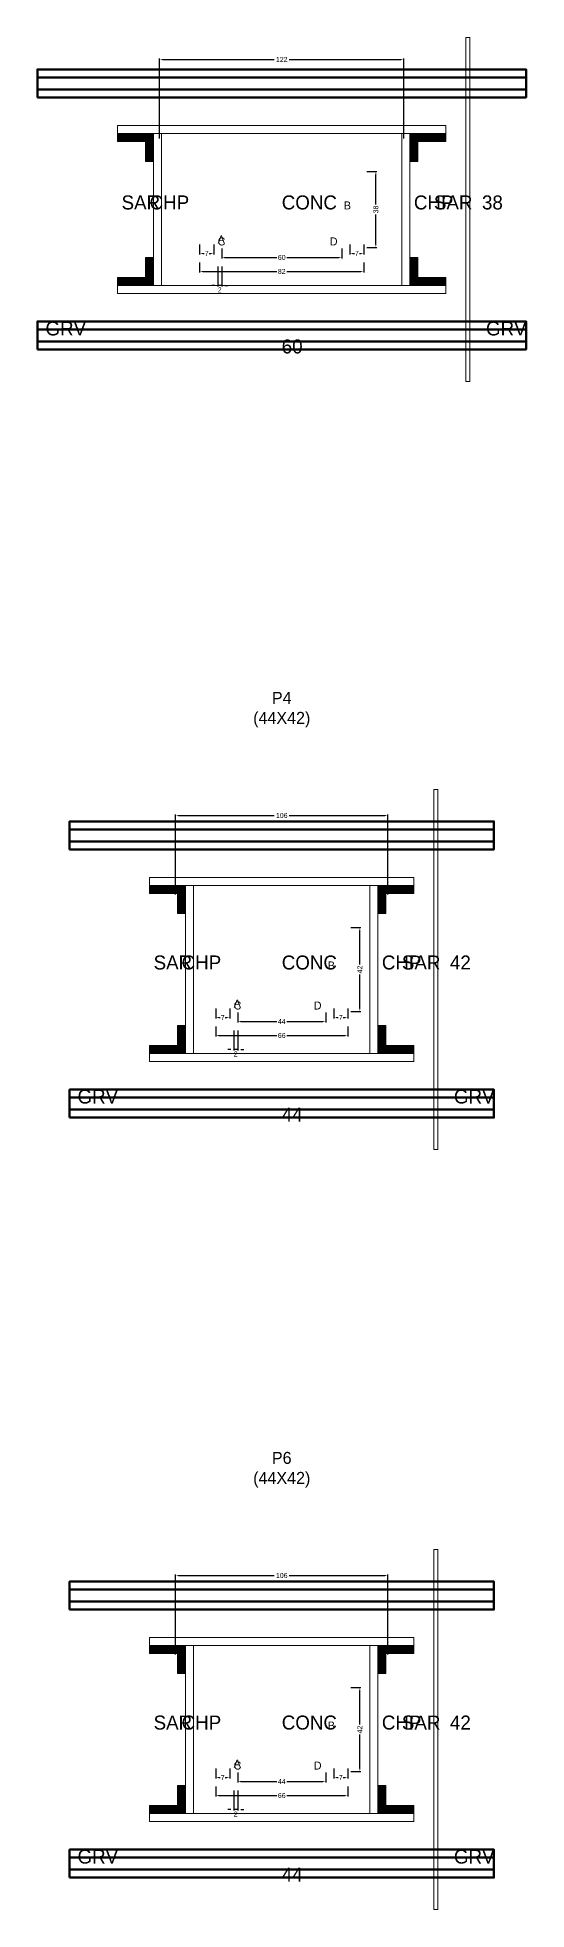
# Model space of a CAD drawing. Header units: centimetres. Extents: x -8500 to 4299, y -7226 to 295.
# Drawn here: x -122 to 122, y -1470 to -534 of the extents above; entities that cross this region are included whole.
import ezdxf

# ---------------------------------------------------------------- set-up
doc = ezdxf.new("R2010")
doc.units = ezdxf.units.CM
for name, color, linetype in [('COTA', 241, 'Continuous'), ('GRAVATA', 224, 'Continuous'), ('Hachura', 251, 'Continuous'), ('NOMENCLATURA', 7, 'Continuous'), ('SARRAFO', 251, 'Continuous'), ('Texto Seção', 7, 'Continuous')]:
    doc.layers.add(name, color=color, linetype=linetype)
doc.dimstyles.new('cotax2', dxfattribs={"dimtxt": 2.5, "dimasz": 1.5, "dimexe": 0.5, "dimexo": 0.5, "dimgap": 0.5, "dimtad": 1, "dimcen": 2.5, "dimazin": 3, "dimtfac": 1, "dimtmove": 0, "dimatfit": 3})

# ---------------------------------------------------------------- blocks, each defined once
blk = doc.blocks.new('_CLOSEDFILLED')
at = {"color": 0, "linetype": 'BYBLOCK'}
blk.add_solid([(-1, 0.16), (0, 0), (-1, -0.16)], dxfattribs=at)
blk = doc.blocks.new('*D82')
for p, q in [((-41, -646.5), (-41, -651.5)), ((-39.5, -651), (-2.5, -651)), ((2.5, -651), (39.5, -651)), ((41, -646.5), (41, -651.5))]:
    blk.add_line(p, q)
at = {"layer": 'Defpoints'}
for p in [(-41, -646), (-41, -651), (41, -646)]:
    blk.add_point(p, dxfattribs=at)
at = {"layer": 'COTA', "xscale": 1.5, "yscale": 1.5, "rotation": 180}
blk.add_blockref('_CLOSEDFILLED', (-41, -651), dxfattribs=at)
at = {"layer": 'COTA', "xscale": 1.5, "yscale": 1.5}
blk.add_blockref('_CLOSEDFILLED', (41, -651), dxfattribs=at)
at = {"layer": 'COTA', "insert": (0, -651), "char_height": 2.5, "attachment_point": 5}
blk.add_mtext('82', dxfattribs=at)
blk = doc.blocks.new('*D83')
for p, q in [((-30, -639.5), (-30, -644.5)), ((-28.5, -644), (-2.5, -644)), ((2.5, -644), (28.5, -644)), ((30, -639.5), (30, -644.5))]:
    blk.add_line(p, q)
at = {"layer": 'Defpoints'}
for p in [(-30, -639), (-30, -644), (30, -639)]:
    blk.add_point(p, dxfattribs=at)
at = {"layer": 'COTA', "xscale": 1.5, "yscale": 1.5, "rotation": 180}
blk.add_blockref('_CLOSEDFILLED', (-30, -644), dxfattribs=at)
at = {"layer": 'COTA', "xscale": 1.5, "yscale": 1.5}
blk.add_blockref('_CLOSEDFILLED', (30, -644), dxfattribs=at)
at = {"layer": 'COTA', "insert": (0, -644), "char_height": 2.5, "attachment_point": 5}
blk.add_mtext('60', dxfattribs=at)
blk = doc.blocks.new('*D84')
for p, q in [((42.5, -601), (47.5, -601)), ((47, -617.5), (47, -602.5)), ((47, -637.5), (47, -622.5)), ((42.5, -639), (47.5, -639))]:
    blk.add_line(p, q)
at = {"layer": 'Defpoints'}
for p in [(42, -601), (42, -639), (47, -639)]:
    blk.add_point(p, dxfattribs=at)
at = {"layer": 'COTA', "xscale": 1.5, "yscale": 1.5}
for p, rotation in [((47, -601), 90), ((47, -639), 270)]:
    blk.add_blockref('_CLOSEDFILLED', p, dxfattribs=dict(at, rotation=rotation))
at = {"layer": 'COTA', "insert": (47, -620), "char_height": 2.5, "attachment_point": 5, "rotation": 90}
blk.add_mtext('38', dxfattribs=at)
blk = doc.blocks.new('*D85')
for p, q in [((-41, -637.5), (-41, -642.5)), ((-39.5, -642), (-38.75, -642)), ((-36.25, -642), (-35.5, -642)), ((-34, -637.5), (-34, -642.5))]:
    blk.add_line(p, q)
at = {"layer": 'Defpoints'}
for p in [(-41, -637), (-41, -642), (-34, -637)]:
    blk.add_point(p, dxfattribs=at)
at = {"layer": 'COTA', "xscale": 1.5, "yscale": 1.5, "rotation": 180}
blk.add_blockref('_CLOSEDFILLED', (-41, -642), dxfattribs=at)
at = {"layer": 'COTA', "xscale": 1.5, "yscale": 1.5}
blk.add_blockref('_CLOSEDFILLED', (-34, -642), dxfattribs=at)
at = {"layer": 'COTA', "insert": (-37.5, -642), "char_height": 2.5, "attachment_point": 5}
blk.add_mtext('7', dxfattribs=at)
blk = doc.blocks.new('*D86')
for p, q in [((34, -637.5), (34, -642.5)), ((35.5, -642), (36.25, -642)), ((38.75, -642), (39.5, -642)), ((41, -637.5), (41, -642.5))]:
    blk.add_line(p, q)
at = {"layer": 'Defpoints'}
for p in [(34, -637), (34, -642), (41, -637)]:
    blk.add_point(p, dxfattribs=at)
at = {"layer": 'COTA', "xscale": 1.5, "yscale": 1.5, "rotation": 180}
blk.add_blockref('_CLOSEDFILLED', (34, -642), dxfattribs=at)
at = {"layer": 'COTA', "xscale": 1.5, "yscale": 1.5}
blk.add_blockref('_CLOSEDFILLED', (41, -642), dxfattribs=at)
at = {"layer": 'COTA', "insert": (37.5, -642), "char_height": 2.5, "attachment_point": 5}
blk.add_mtext('7', dxfattribs=at)
blk = doc.blocks.new('*D87')
for p, q in [((-61, -584.5), (-61, -544.5)), ((-59.5, -545), (-3.75, -545)), ((3.75, -545), (59.5, -545)), ((61, -584.5), (61, -544.5))]:
    blk.add_line(p, q)
at = {"layer": 'Defpoints'}
for p in [(-61, -545), (-61, -585), (61, -585)]:
    blk.add_point(p, dxfattribs=at)
at = {"layer": 'COTA', "xscale": 1.5, "yscale": 1.5, "rotation": 180}
blk.add_blockref('_CLOSEDFILLED', (-61, -545), dxfattribs=at)
at = {"layer": 'COTA', "xscale": 1.5, "yscale": 1.5}
blk.add_blockref('_CLOSEDFILLED', (61, -545), dxfattribs=at)
at = {"layer": 'COTA', "insert": (0, -545), "char_height": 2.5, "attachment_point": 5}
blk.add_mtext('122', dxfattribs=at)
blk = doc.blocks.new('*D116')
for p, q in [((-33, -1028.5), (-33, -1033.5)), ((33, -1028.5), (33, -1033.5)), ((-31.5, -1033), (-2.5, -1033)), ((2.5, -1033), (31.5, -1033))]:
    blk.add_line(p, q)
at = {"layer": 'Defpoints'}
for p in [(-33, -1028), (33, -1028), (-33, -1033)]:
    blk.add_point(p, dxfattribs=at)
at = {"layer": 'COTA', "xscale": 1.5, "yscale": 1.5, "rotation": 180}
blk.add_blockref('_CLOSEDFILLED', (-33, -1033), dxfattribs=at)
at = {"layer": 'COTA', "xscale": 1.5, "yscale": 1.5}
blk.add_blockref('_CLOSEDFILLED', (33, -1033), dxfattribs=at)
at = {"layer": 'COTA', "insert": (0, -1033), "char_height": 2.5, "attachment_point": 5}
blk.add_mtext('66', dxfattribs=at)
blk = doc.blocks.new('*D117')
for p, q in [((-22, -1021.5), (-22, -1026.5)), ((-20.5, -1026), (-2.5, -1026)), ((2.5, -1026), (20.5, -1026)), ((22, -1021.5), (22, -1026.5))]:
    blk.add_line(p, q)
at = {"layer": 'Defpoints'}
for p in [(-22, -1021), (-22, -1026), (22, -1021)]:
    blk.add_point(p, dxfattribs=at)
at = {"layer": 'COTA', "xscale": 1.5, "yscale": 1.5, "rotation": 180}
blk.add_blockref('_CLOSEDFILLED', (-22, -1026), dxfattribs=at)
at = {"layer": 'COTA', "xscale": 1.5, "yscale": 1.5}
blk.add_blockref('_CLOSEDFILLED', (22, -1026), dxfattribs=at)
at = {"layer": 'COTA', "insert": (0, -1026), "char_height": 2.5, "attachment_point": 5}
blk.add_mtext('44', dxfattribs=at)
blk = doc.blocks.new('*D118')
for p, q in [((34.5, -979), (39.5, -979)), ((39, -997.5), (39, -980.5)), ((39, -1019.5), (39, -1002.5)), ((34.5, -1021), (39.5, -1021))]:
    blk.add_line(p, q)
at = {"layer": 'Defpoints'}
for p in [(34, -979), (34, -1021), (39, -1021)]:
    blk.add_point(p, dxfattribs=at)
at = {"layer": 'COTA', "xscale": 1.5, "yscale": 1.5}
for p, rotation in [((39, -979), 90), ((39, -1021), 270)]:
    blk.add_blockref('_CLOSEDFILLED', p, dxfattribs=dict(at, rotation=rotation))
at = {"layer": 'COTA', "insert": (39, -1000), "char_height": 2.5, "attachment_point": 5, "rotation": 90}
blk.add_mtext('42', dxfattribs=at)
blk = doc.blocks.new('*D119')
for p, q in [((-33, -1019.5), (-33, -1024.5)), ((-26, -1019.5), (-26, -1024.5)), ((-31.5, -1024), (-30.75, -1024)), ((-28.25, -1024), (-27.5, -1024))]:
    blk.add_line(p, q)
at = {"layer": 'Defpoints'}
for p in [(-33, -1019), (-26, -1019), (-33, -1024)]:
    blk.add_point(p, dxfattribs=at)
at = {"layer": 'COTA', "xscale": 1.5, "yscale": 1.5, "rotation": 180}
blk.add_blockref('_CLOSEDFILLED', (-33, -1024), dxfattribs=at)
at = {"layer": 'COTA', "xscale": 1.5, "yscale": 1.5}
blk.add_blockref('_CLOSEDFILLED', (-26, -1024), dxfattribs=at)
at = {"layer": 'COTA', "insert": (-29.5, -1024), "char_height": 2.5, "attachment_point": 5}
blk.add_mtext('7', dxfattribs=at)
blk = doc.blocks.new('*D120')
for p, q in [((26, -1019.5), (26, -1024.5)), ((33, -1019.5), (33, -1024.5)), ((27.5, -1024), (28.25, -1024)), ((30.75, -1024), (31.5, -1024))]:
    blk.add_line(p, q)
at = {"layer": 'Defpoints'}
for p in [(26, -1019), (33, -1019), (26, -1024)]:
    blk.add_point(p, dxfattribs=at)
at = {"layer": 'COTA', "xscale": 1.5, "yscale": 1.5, "rotation": 180}
blk.add_blockref('_CLOSEDFILLED', (26, -1024), dxfattribs=at)
at = {"layer": 'COTA', "xscale": 1.5, "yscale": 1.5}
blk.add_blockref('_CLOSEDFILLED', (33, -1024), dxfattribs=at)
at = {"layer": 'COTA', "insert": (29.5, -1024), "char_height": 2.5, "attachment_point": 5}
blk.add_mtext('7', dxfattribs=at)
blk = doc.blocks.new('*D121')
for p, q in [((-53, -962.5), (-53, -922.5)), ((-51.5, -923), (-3.75, -923)), ((3.75, -923), (51.5, -923)), ((53, -962.5), (53, -922.5))]:
    blk.add_line(p, q)
at = {"layer": 'Defpoints'}
for p in [(-53, -923), (-53, -963), (53, -963)]:
    blk.add_point(p, dxfattribs=at)
at = {"layer": 'COTA', "xscale": 1.5, "yscale": 1.5, "rotation": 180}
blk.add_blockref('_CLOSEDFILLED', (-53, -923), dxfattribs=at)
at = {"layer": 'COTA', "xscale": 1.5, "yscale": 1.5}
blk.add_blockref('_CLOSEDFILLED', (53, -923), dxfattribs=at)
at = {"layer": 'COTA', "insert": (0, -923), "char_height": 2.5, "attachment_point": 5}
blk.add_mtext('106', dxfattribs=at)
blk = doc.blocks.new('*D150')
for p, q in [((-33, -1408.5), (-33, -1413.5)), ((-31.5, -1413), (-2.5, -1413)), ((2.5, -1413), (31.5, -1413)), ((33, -1408.5), (33, -1413.5))]:
    blk.add_line(p, q)
at = {"layer": 'Defpoints'}
for p in [(-33, -1408), (-33, -1413), (33, -1408)]:
    blk.add_point(p, dxfattribs=at)
at = {"layer": 'COTA', "xscale": 1.5, "yscale": 1.5, "rotation": 180}
blk.add_blockref('_CLOSEDFILLED', (-33, -1413), dxfattribs=at)
at = {"layer": 'COTA', "xscale": 1.5, "yscale": 1.5}
blk.add_blockref('_CLOSEDFILLED', (33, -1413), dxfattribs=at)
at = {"layer": 'COTA', "insert": (0, -1413), "char_height": 2.5, "attachment_point": 5}
blk.add_mtext('66', dxfattribs=at)
blk = doc.blocks.new('*D151')
for p, q in [((-22, -1401.5), (-22, -1406.5)), ((22, -1401.5), (22, -1406.5)), ((-20.5, -1406), (-2.5, -1406)), ((2.5, -1406), (20.5, -1406))]:
    blk.add_line(p, q)
at = {"layer": 'Defpoints'}
for p in [(-22, -1401), (22, -1401), (-22, -1406)]:
    blk.add_point(p, dxfattribs=at)
at = {"layer": 'COTA', "xscale": 1.5, "yscale": 1.5, "rotation": 180}
blk.add_blockref('_CLOSEDFILLED', (-22, -1406), dxfattribs=at)
at = {"layer": 'COTA', "xscale": 1.5, "yscale": 1.5}
blk.add_blockref('_CLOSEDFILLED', (22, -1406), dxfattribs=at)
at = {"layer": 'COTA', "insert": (0, -1406), "char_height": 2.5, "attachment_point": 5}
blk.add_mtext('44', dxfattribs=at)
blk = doc.blocks.new('*D152')
for p, q in [((34.5, -1359), (39.5, -1359)), ((39, -1377.5), (39, -1360.5)), ((39, -1399.5), (39, -1382.5)), ((34.5, -1401), (39.5, -1401))]:
    blk.add_line(p, q)
at = {"layer": 'Defpoints'}
for p in [(34, -1359), (34, -1401), (39, -1401)]:
    blk.add_point(p, dxfattribs=at)
at = {"layer": 'COTA', "xscale": 1.5, "yscale": 1.5}
for p, rotation in [((39, -1359), 90), ((39, -1401), 270)]:
    blk.add_blockref('_CLOSEDFILLED', p, dxfattribs=dict(at, rotation=rotation))
at = {"layer": 'COTA', "insert": (39, -1380), "char_height": 2.5, "attachment_point": 5, "rotation": 90}
blk.add_mtext('42', dxfattribs=at)
blk = doc.blocks.new('*D153')
for p, q in [((-33, -1399.5), (-33, -1404.5)), ((-31.5, -1404), (-30.75, -1404)), ((-28.25, -1404), (-27.5, -1404)), ((-26, -1399.5), (-26, -1404.5))]:
    blk.add_line(p, q)
at = {"layer": 'Defpoints'}
for p in [(-33, -1399), (-33, -1404), (-26, -1399)]:
    blk.add_point(p, dxfattribs=at)
at = {"layer": 'COTA', "xscale": 1.5, "yscale": 1.5, "rotation": 180}
blk.add_blockref('_CLOSEDFILLED', (-33, -1404), dxfattribs=at)
at = {"layer": 'COTA', "xscale": 1.5, "yscale": 1.5}
blk.add_blockref('_CLOSEDFILLED', (-26, -1404), dxfattribs=at)
at = {"layer": 'COTA', "insert": (-29.5, -1404), "char_height": 2.5, "attachment_point": 5}
blk.add_mtext('7', dxfattribs=at)
blk = doc.blocks.new('*D154')
for p, q in [((26, -1399.5), (26, -1404.5)), ((27.5, -1404), (28.25, -1404)), ((30.75, -1404), (31.5, -1404)), ((33, -1399.5), (33, -1404.5))]:
    blk.add_line(p, q)
at = {"layer": 'Defpoints'}
for p in [(26, -1399), (26, -1404), (33, -1399)]:
    blk.add_point(p, dxfattribs=at)
at = {"layer": 'COTA', "xscale": 1.5, "yscale": 1.5, "rotation": 180}
blk.add_blockref('_CLOSEDFILLED', (26, -1404), dxfattribs=at)
at = {"layer": 'COTA', "xscale": 1.5, "yscale": 1.5}
blk.add_blockref('_CLOSEDFILLED', (33, -1404), dxfattribs=at)
at = {"layer": 'COTA', "insert": (29.5, -1404), "char_height": 2.5, "attachment_point": 5}
blk.add_mtext('7', dxfattribs=at)
blk = doc.blocks.new('*D155')
for p, q in [((-53, -1342.5), (-53, -1302.5)), ((-51.5, -1303), (-3.75, -1303)), ((3.75, -1303), (51.5, -1303)), ((53, -1342.5), (53, -1302.5))]:
    blk.add_line(p, q)
at = {"layer": 'Defpoints'}
for p in [(-53, -1303), (-53, -1343), (53, -1343)]:
    blk.add_point(p, dxfattribs=at)
at = {"layer": 'COTA', "xscale": 1.5, "yscale": 1.5, "rotation": 180}
blk.add_blockref('_CLOSEDFILLED', (-53, -1303), dxfattribs=at)
at = {"layer": 'COTA', "xscale": 1.5, "yscale": 1.5}
blk.add_blockref('_CLOSEDFILLED', (53, -1303), dxfattribs=at)
at = {"layer": 'COTA', "insert": (0, -1303), "char_height": 2.5, "attachment_point": 5}
blk.add_mtext('106', dxfattribs=at)

msp = doc.modelspace()

# ---------------------------------------------------------------- hatches: boundary and pattern name
at = {"layer": 'SARRAFO'}
h = msp.add_hatch(dxfattribs=at)
h.set_pattern_fill('SOLID', scale=2)
h.paths.add_polyline_path([(-82, -586), (-68, -586), (-68, -582), (-82, -582)])
h = msp.add_hatch(dxfattribs=at)
h.set_pattern_fill('SOLID', scale=2)
h.paths.add_polyline_path([(-68, -596), (-64, -596), (-64, -582), (-68, -582)])
h = msp.add_hatch(dxfattribs=at)
h.set_pattern_fill('SOLID', scale=2)
h.paths.add_polyline_path([(64, -596), (68, -596), (68, -582), (64, -582)])
h = msp.add_hatch(dxfattribs=at)
h.set_pattern_fill('SOLID', scale=2)
h.paths.add_polyline_path([(68, -586), (82, -586), (82, -582), (68, -582)])
h = msp.add_hatch(dxfattribs=at)
h.set_pattern_fill('SOLID', scale=2)
h.paths.add_polyline_path([(-68, -658), (-64, -658), (-64, -644), (-68, -644)])
h = msp.add_hatch(dxfattribs=at)
h.set_pattern_fill('SOLID', scale=2)
h.paths.add_polyline_path([(64, -658), (68, -658), (68, -644), (64, -644)])
h = msp.add_hatch(dxfattribs=at)
h.set_pattern_fill('SOLID', scale=2)
h.paths.add_polyline_path([(-82, -658), (-68, -658), (-68, -654), (-82, -654)])
h = msp.add_hatch(dxfattribs=at)
h.set_pattern_fill('SOLID', scale=2)
h.paths.add_polyline_path([(68, -658), (82, -658), (82, -654), (68, -654)])
h = msp.add_hatch(dxfattribs=at)
h.set_pattern_fill('SOLID', scale=2)
h.paths.add_polyline_path([(-66, -962), (-52, -962), (-52, -958), (-66, -958)])
h = msp.add_hatch(dxfattribs=at)
h.set_pattern_fill('SOLID', scale=2)
h.paths.add_polyline_path([(-52, -972), (-48, -972), (-48, -958), (-52, -958)])
h = msp.add_hatch(dxfattribs=at)
h.set_pattern_fill('SOLID', scale=2)
h.paths.add_polyline_path([(48, -972), (52, -972), (52, -958), (48, -958)])
h = msp.add_hatch(dxfattribs=at)
h.set_pattern_fill('SOLID', scale=2)
h.paths.add_polyline_path([(52, -962), (66, -962), (66, -958), (52, -958)])
h = msp.add_hatch(dxfattribs=at)
h.set_pattern_fill('SOLID', scale=2)
h.paths.add_polyline_path([(-52, -1042), (-48, -1042), (-48, -1028), (-52, -1028)])
h = msp.add_hatch(dxfattribs=at)
h.set_pattern_fill('SOLID', scale=2)
h.paths.add_polyline_path([(48, -1042), (52, -1042), (52, -1028), (48, -1028)])
h = msp.add_hatch(dxfattribs=at)
h.set_pattern_fill('SOLID', scale=2)
h.paths.add_polyline_path([(-66, -1042), (-52, -1042), (-52, -1038), (-66, -1038)])
h = msp.add_hatch(dxfattribs=at)
h.set_pattern_fill('SOLID', scale=2)
h.paths.add_polyline_path([(52, -1042), (66, -1042), (66, -1038), (52, -1038)])
h = msp.add_hatch(dxfattribs=at)
h.set_pattern_fill('SOLID', scale=2)
h.paths.add_polyline_path([(-66, -1342), (-52, -1342), (-52, -1338), (-66, -1338)])
h = msp.add_hatch(dxfattribs=at)
h.set_pattern_fill('SOLID', scale=2)
h.paths.add_polyline_path([(-52, -1352), (-48, -1352), (-48, -1338), (-52, -1338)])
h = msp.add_hatch(dxfattribs=at)
h.set_pattern_fill('SOLID', scale=2)
h.paths.add_polyline_path([(48, -1352), (52, -1352), (52, -1338), (48, -1338)])
h = msp.add_hatch(dxfattribs=at)
h.set_pattern_fill('SOLID', scale=2)
h.paths.add_polyline_path([(52, -1342), (66, -1342), (66, -1338), (52, -1338)])
h = msp.add_hatch(dxfattribs=at)
h.set_pattern_fill('SOLID', scale=2)
h.paths.add_polyline_path([(-52, -1422), (-48, -1422), (-48, -1408), (-52, -1408)])
h = msp.add_hatch(dxfattribs=at)
h.set_pattern_fill('SOLID', scale=2)
h.paths.add_polyline_path([(48, -1422), (52, -1422), (52, -1408), (48, -1408)])
h = msp.add_hatch(dxfattribs=at)
h.set_pattern_fill('SOLID', scale=2)
h.paths.add_polyline_path([(-66, -1422), (-52, -1422), (-52, -1418), (-66, -1418)])
h = msp.add_hatch(dxfattribs=at)
h.set_pattern_fill('SOLID', scale=2)
h.paths.add_polyline_path([(52, -1422), (66, -1422), (66, -1418), (52, -1418)])

# ---------------------------------------------------------------- linework, layer by layer
at = {"layer": 'GRAVATA', "lineweight": 50}
for points in [[(-122, -564), (122, -564), (122, -550), (-122, -550)], [(-122, -560), (122, -560), (122, -554), (-122, -554)], [(-122, -690), (122, -690), (122, -676), (-122, -676)], [(-122, -686), (122, -686), (122, -680), (-122, -680)], [(-106, -940), (106, -940), (106, -926), (-106, -926)], [(-106, -936), (106, -936), (106, -930), (-106, -930)], [(-106, -1074), (106, -1074), (106, -1060), (-106, -1060)], [(-106, -1070), (106, -1070), (106, -1064), (-106, -1064)], [(-106, -1320), (106, -1320), (106, -1306), (-106, -1306)], [(-106, -1316), (106, -1316), (106, -1310), (-106, -1310)], [(-106, -1454), (106, -1454), (106, -1440), (-106, -1440)], [(-106, -1450), (106, -1450), (106, -1444), (-106, -1444)]]:
    msp.add_lwpolyline(points, close=True, dxfattribs=at)
at = {"layer": 'Hachura', "lineweight": 13}
for points in [[(92, -706), (94, -706), (94, -534), (92, -534)], [(76, -1090), (78, -1090), (78, -910), (76, -910)], [(76, -1470), (78, -1470), (78, -1290), (76, -1290)]]:
    msp.add_lwpolyline(points, close=True, dxfattribs=at)
at = {"layer": 'Hachura', "lineweight": 18}
for points in [[(-82, -582), (82, -582), (82, -578), (-82, -578)], [(-64, -658), (-60, -658), (-60, -582), (-64, -582)], [(60, -658), (64, -658), (64, -582), (60, -582)], [(-82, -662), (82, -662), (82, -658), (-82, -658)], [(-66, -958), (66, -958), (66, -954), (-66, -954)], [(-48, -1042), (-44, -1042), (-44, -958), (-48, -958)], [(44, -1042), (48, -1042), (48, -958), (44, -958)], [(-66, -1046), (66, -1046), (66, -1042), (-66, -1042)], [(-66, -1338), (66, -1338), (66, -1334), (-66, -1334)], [(-48, -1422), (-44, -1422), (-44, -1338), (-48, -1338)], [(44, -1422), (48, -1422), (48, -1338), (44, -1338)], [(-66, -1426), (66, -1426), (66, -1422), (-66, -1422)]]:
    msp.add_lwpolyline(points, close=True, dxfattribs=at)
at = {"layer": 'SARRAFO', "lineweight": 13}
for points in [[(-82, -586), (-68, -586), (-68, -582), (-82, -582)], [(-68, -596), (-64, -596), (-64, -582), (-68, -582)], [(64, -596), (68, -596), (68, -582), (64, -582)], [(68, -586), (82, -586), (82, -582), (68, -582)], [(-68, -658), (-64, -658), (-64, -644), (-68, -644)], [(64, -658), (68, -658), (68, -644), (64, -644)], [(-82, -658), (-68, -658), (-68, -654), (-82, -654)], [(68, -658), (82, -658), (82, -654), (68, -654)], [(-66, -962), (-52, -962), (-52, -958), (-66, -958)], [(-52, -972), (-48, -972), (-48, -958), (-52, -958)], [(48, -972), (52, -972), (52, -958), (48, -958)], [(52, -962), (66, -962), (66, -958), (52, -958)], [(-52, -1042), (-48, -1042), (-48, -1028), (-52, -1028)], [(48, -1042), (52, -1042), (52, -1028), (48, -1028)], [(-66, -1042), (-52, -1042), (-52, -1038), (-66, -1038)], [(52, -1042), (66, -1042), (66, -1038), (52, -1038)], [(-66, -1342), (-52, -1342), (-52, -1338), (-66, -1338)], [(-52, -1352), (-48, -1352), (-48, -1338), (-52, -1338)], [(48, -1352), (52, -1352), (52, -1338), (48, -1338)], [(52, -1342), (66, -1342), (66, -1338), (52, -1338)], [(-52, -1422), (-48, -1422), (-48, -1408), (-52, -1408)], [(48, -1422), (52, -1422), (52, -1408), (48, -1408)], [(-66, -1422), (-52, -1422), (-52, -1418), (-66, -1418)], [(52, -1422), (66, -1422), (66, -1418), (52, -1418)]]:
    msp.add_lwpolyline(points, close=True, dxfattribs=at)

# ---------------------------------------------------------------- texts
at = {"layer": 'NOMENCLATURA'}
for s, p in [('B', (31, -620)), ('A', (-32, -637)), ('C', (-32, -638)), ('D', (24, -638)), ('B', (23, -1000)), ('A', (-24, -1019)), ('C', (-24, -1020)), ('D', (16, -1020)), ('B', (23, -1380)), ('A', (-24, -1399)), ('C', (-24, -1400)), ('D', (16, -1400))]:
    msp.add_text(s, height=4, dxfattribs=at).set_placement(p)
at = {"layer": 'NOMENCLATURA', "char_height": 6, "attachment_point": 8}
for s, insert in [('P4\\P(44X42)', (0, -879)), ('P6\\P(44X42)', (0, -1259))]:
    msp.add_mtext(s, dxfattribs=dict(at, insert=insert))
at = {"layer": 'Texto Seção'}
for s, p in [('SAR', (-80, -620)), ('CHP', (-66, -620)), ('CONC', (0, -620)), ('CHP', (66, -620)), ('SAR', (76, -620)), ('38', (100, -620)), ('GRV', (-118, -683)), ('GRV', (102, -683)), ('60', (0, -692)), ('SAR', (-64, -1000)), ('CHP', (-50, -1000)), ('CONC', (0, -1000)), ('CHP', (50, -1000)), ('SAR', (60, -1000)), ('42', (84, -1000)), ('GRV', (-102, -1067)), ('GRV', (86, -1067)), ('44', (0, -1076)), ('SAR', (-64, -1380)), ('CHP', (-50, -1380)), ('CONC', (0, -1380)), ('CHP', (50, -1380)), ('SAR', (60, -1380)), ('42', (84, -1380)), ('GRV', (-102, -1447)), ('GRV', (86, -1447)), ('44', (0, -1456))]:
    msp.add_text(s, height=7, dxfattribs=at).set_placement(p)

# ---------------------------------------------------------------- dimensions: what is measured, and where the dimension line sits
at = {"layer": 'COTA'}
for base, p1, p2, picture, middle in [((-61, -545), (-61, -585), (61, -585), '*D87', (0, -545)), ((-41, -642), (-41, -637), (-34, -637), '*D85', (-37.5, -642)), ((-30, -644), (-30, -639), (30, -639), '*D83', (0, -644)), ((34, -642), (34, -637), (41, -637), '*D86', (37.5, -642)), ((-41, -651), (-41, -646), (41, -646), '*D82', (0, -651)), ((-53, -923), (-53, -963), (53, -963), '*D121', (0, -923)), ((-33, -1024), (-33, -1019), (-26, -1019), '*D119', (-29.5, -1024)), ((26, -1024), (26, -1019), (33, -1019), '*D120', (29.5, -1024)), ((-33, -1033), (-33, -1028), (33, -1028), '*D116', (0, -1033)), ((-22, -1026), (-22, -1021), (22, -1021), '*D117', (0, -1026)), ((-53, -1303), (-53, -1343), (53, -1343), '*D155', (0, -1303)), ((-33, -1404), (-33, -1399), (-26, -1399), '*D153', (-29.5, -1404)), ((-22, -1406), (-22, -1401), (22, -1401), '*D151', (0, -1406)), ((26, -1404), (26, -1399), (33, -1399), '*D154', (29.5, -1404)), ((-33, -1413), (-33, -1408), (33, -1408), '*D150', (0, -1413))]:
    dim = msp.add_linear_dim(base=base, p1=p1, p2=p2, dimstyle='cotax2', dxfattribs=at)
    dim.commit()
    dim.dimension.update_dxf_attribs({"geometry": picture, "text_midpoint": middle})
for base, p1, p2, picture, middle in [((47, -639), (42, -639), (42, -601), '*D84', (47, -620)), ((39, -1021), (34, -1021), (34, -979), '*D118', (39, -1000)), ((39, -1401), (34, -1401), (34, -1359), '*D152', (39, -1380))]:
    dim = msp.add_linear_dim(base=base, p1=p1, p2=p2, angle=90, dimstyle='cotax2', dxfattribs=at)
    dim.commit()
    dim.dimension.update_dxf_attribs({"geometry": picture, "text_midpoint": middle})
for base, p1, p2 in [((-30, -658), (-30, -648), (-32, -648)), ((-22, -1040), (-22, -1030), (-24, -1030)), ((-22, -1420), (-22, -1410), (-24, -1410))]:
    msp.add_linear_dim(base=base, p1=p1, p2=p2, dimstyle='cotax2', dxfattribs=at).render()

doc.saveas('drawing.dxf')
